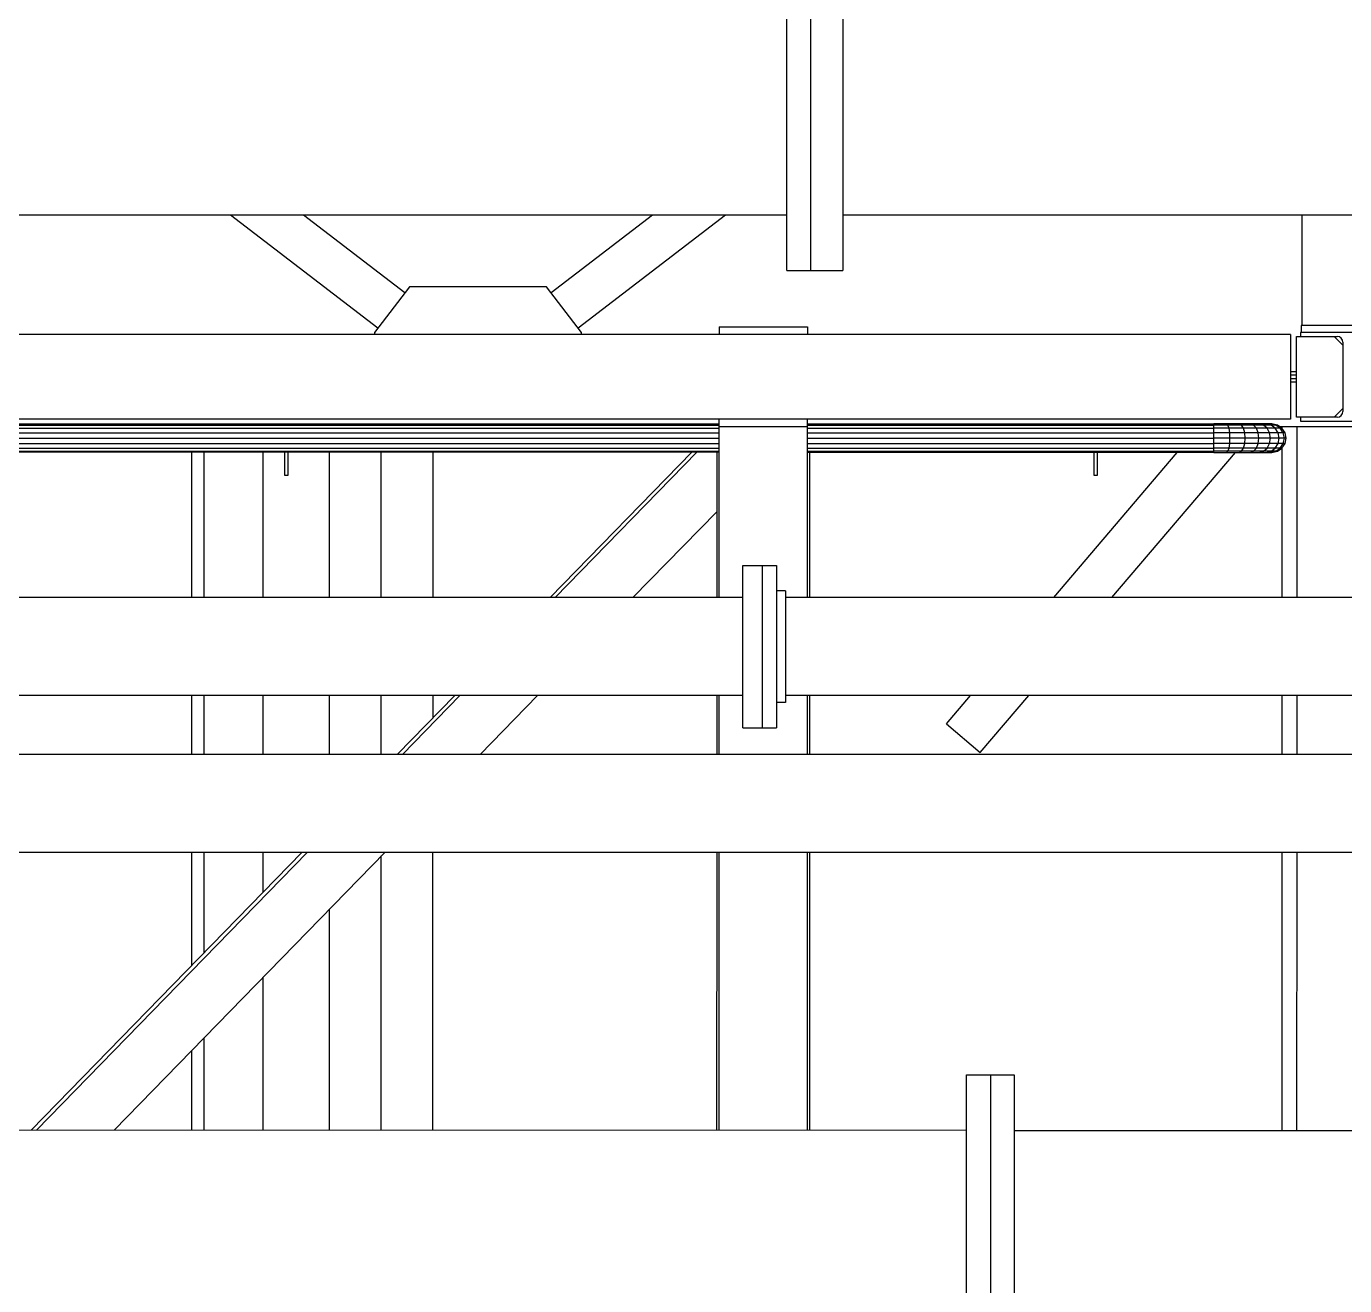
# Model space of a CAD drawing. Header units: metres. Extents: x 0 to 63075, y 0 to 44550.
# Drawn here: x 60283.6 to 60624.1, y 39767.9 to 40093.1 of the extents above; entities that cross this region are included whole.
import ezdxf

# ---------------------------------------------------------------- set-up
doc = ezdxf.new("R2010")
doc.units = ezdxf.units.M
doc.header["$LTSCALE"] = 75
for name, color, linetype in [('GSB', 7, 'Continuous'), ('ML6', 1, 'Continuous'), ('SDM', 7, 'Continuous'), ('SL1', 8, 'Continuous')]:
    doc.layers.add(name, color=color, linetype=linetype)
doc.styles.add('ROMANS', font='ROMANS.SHX')
doc.dimstyles.new('75___1-75', dxfattribs={"dimscale": 75, "dimtxt": 2.5, "dimasz": 2, "dimexe": 1.5, "dimexo": 1, "dimgap": 0.5, "dimtad": 1, "dimdec": 0, "dimzin": 12, "dimtxsty": 'ROMANS', "dimcen": 0, "dimclrd": 256, "dimclre": 256, "dimclrt": 3, "dimazin": 3, "dimtfac": 1, "dimtdec": 0, "dimtmove": 0, "dimatfit": 0, "dimfxl": 1, "dimlwd": -1, "dimlwe": -1, "dimarcsym": 0})

# ---------------------------------------------------------------- blocks, each defined once
blk = doc.blocks.new('A$C6bae614f')
at = {"layer": 'SL1'}
for p, q in [((416910.9, 41385.5), (416910.9, 42084)), ((416952.1, 41385.5), (416952.1, 42084)), ((417007.1, 42084), (417007.1, 41385.5)), ((416910.9, 41480.8), (414007.1, 41480.9)), ((416207.3, 41286.7), (415953.8, 41480.8)), ((416253.6, 41347.2), (416079.1, 41480.8)), ((416679.8, 41480.8), (416505.3, 41347.2)), ((416805.1, 41480.8), (416551.6, 41286.7)), ((419328.2, 41480.7), (417007.1, 41480.8)), ((417797.3, 41291.3), (417797.3, 41480.7)), ((416910.9, 41385.5), (417007.1, 41385.5)), ((416261.8, 41357.9), (416201.2, 41278.8)), ((416497.1, 41357.9), (416261.8, 41357.9)), ((416557.7, 41278.8), (416497.1, 41357.9)), ((417777.4, 41275.8), (410070.3, 41276.1)), ((416201.2, 41278.8), (416201.2, 41275.9)), ((416557.7, 41275.9), (416557.7, 41278.8)), ((416794.3, 41288.9), (416794.3, 41275.9)), ((416794.3, 41288.9), (416946.3, 41288.8)), ((416946.3, 41288.8), (416946.3, 41275.8)), ((417777.4, 41275.8), (417777.4, 41129.8)), ((417787.4, 41272.2), (417857.4, 41272.2)), ((417787.4, 41133.4), (417787.4, 41272.2)), ((417794.3, 41278.8), (417794.3, 41272.2)), ((417946.3, 41278.8), (417794.3, 41278.8)), ((417795.3, 41291.3), (417795.3, 41278.8)), ((417945.3, 41291.3), (417795.3, 41291.3)), ((417852.4, 41272.2), (417867.4, 41257.2)), ((417867.4, 41262.2), (417867.4, 41143.4)), ((417777.4, 41212.2), (417787.4, 41212.2)), ((417787.4, 41205.9), (417777.4, 41205.9)), ((417777.4, 41199.8), (417787.4, 41199.8)), ((417787.4, 41193.5), (417777.4, 41193.5)), ((417867.4, 41148.4), (417852.4, 41133.4)), ((417777.4, 41129.8), (410070.3, 41130.1)), ((413416.4, 41121.9), (416794.3, 41121.8)), ((413416.4, 41120), (416794.3, 41119.9)), ((413416.4, 41114.7), (416794.3, 41114.6)), ((416794.3, 40823), (416794.3, 41129.9)), ((416946.3, 41116.8), (416794.3, 41116.9)), ((416946.3, 40823), (416946.3, 41129.8)), ((416946.3, 41121.7), (417645.3, 41121.7)), ((416946.3, 41119.9), (417645.3, 41119.9)), ((416946.3, 41114.6), (417645.3, 41114.6)), ((417745.3, 41121.7), (417645.3, 41121.7)), ((417645.3, 41119.9), (417645.3, 41121.7)), ((417645.3, 41114.6), (417645.3, 41119.9)), ((417754.6, 41119.9), (417645.3, 41119.9)), ((417645.3, 41106.7), (417645.3, 41114.6)), ((417762.5, 41114.6), (417645.3, 41114.6)), ((417669.6, 41119.9), (417667.5, 41121.7)), ((417671.4, 41114.6), (417669.6, 41119.9)), ((417672.6, 41106.7), (417671.4, 41114.6)), ((417692.7, 41119.9), (417688.7, 41121.7)), ((417696.2, 41114.6), (417692.7, 41119.9)), ((417698.5, 41106.7), (417696.2, 41114.6)), ((417713.5, 41119.9), (417707.6, 41121.7)), ((417718.4, 41114.6), (417713.5, 41119.9)), ((417721.7, 41106.7), (417718.4, 41114.6)), ((417730.8, 41119.9), (417723.5, 41121.7)), ((417737, 41114.6), (417730.8, 41119.9)), ((417743.8, 41119.9), (417735.4, 41121.7)), ((417741.1, 41106.7), (417737, 41114.6)), ((417751.9, 41119.9), (417742.8, 41121.7)), ((417750.9, 41114.6), (417743.8, 41119.9)), ((417754.6, 41119.9), (417745.3, 41121.7)), ((417755.7, 41106.7), (417750.9, 41114.6)), ((417759.6, 41114.6), (417751.9, 41119.9)), ((417762.5, 41114.6), (417754.6, 41119.9)), ((417758.4, 41117.3), (417952.8, 41117.3)), ((417764.8, 41106.7), (417759.6, 41114.6)), ((417762, 41117.3), (417762, 41114.9)), ((417767.8, 41106.7), (417762.5, 41114.6)), ((417852.4, 41133.4), (417787.4, 41133.4)), ((417787.8, 41117.3), (417787.8, 40823)), ((417794.3, 41133.4), (417794.3, 41126.8)), ((417857.4, 41133.4), (417794.3, 41133.4)), ((417794.3, 41126.8), (417946.3, 41126.8)), ((417794.3, 41117.3), (417794.3, 41116.8)), ((417946.3, 41116.8), (417794.3, 41116.8)), ((413416.4, 41106.8), (416794.3, 41106.7)), ((413416.4, 41097.5), (416794.3, 41097.4)), ((416946.3, 41106.7), (417645.3, 41106.7)), ((416946.3, 41097.3), (417645.3, 41097.3)), ((417767.8, 41106.7), (417645.3, 41106.7)), ((417645.3, 41097.3), (417645.3, 41106.7)), ((417645.3, 41088), (417645.3, 41097.3)), ((417769.7, 41097.3), (417645.3, 41097.3)), ((417673, 41097.3), (417672.6, 41106.7)), ((417672.6, 41088), (417673, 41097.3)), ((417699.3, 41097.3), (417698.5, 41106.7)), ((417698.5, 41088), (417699.3, 41097.3)), ((417722.8, 41097.3), (417721.7, 41106.7)), ((417721.7, 41088), (417722.8, 41097.3)), ((417742.5, 41097.3), (417741.1, 41106.7)), ((417741.1, 41088), (417742.5, 41097.3)), ((417757.4, 41097.3), (417755.7, 41106.7)), ((417755.7, 41088), (417757.4, 41097.3)), ((417766.6, 41097.3), (417764.8, 41106.7)), ((417764.8, 41088), (417766.6, 41097.3)), ((417769.7, 41097.3), (417767.8, 41106.7)), ((417767.8, 41088), (417769.7, 41097.3)), ((413416.4, 41088.1), (416794.3, 41088)), ((413416.4, 41080.2), (416794.3, 41080.1)), ((413416.4, 41074.9), (416794.3, 41074.8)), ((416794.3, 41073), (413416.4, 41073.1)), ((415886.4, 41073), (415886.4, 40823.1)), ((415907.7, 41073), (415907.7, 40823.1)), ((416009.9, 40823.1), (416009.9, 41073)), ((416046.6, 41073), (416046.6, 41033.9)), ((416052.9, 41033.9), (416052.9, 41073)), ((416124.2, 40823.1), (416124.2, 41073)), ((416213.2, 40823), (416213.2, 41073)), ((416302.1, 40823), (416302.1, 41073)), ((416503.6, 40823), (416747.1, 41073)), ((416512.5, 40823), (416755.9, 41073)), ((416790.1, 41073), (416790.1, 40823)), ((416946.3, 41088), (417645.3, 41088)), ((416946.3, 41080.1), (417645.3, 41080.1)), ((416946.3, 41074.8), (417645.3, 41074.8)), ((417645.3, 41072.9), (416946.3, 41072.9)), ((416950.5, 40823), (416950.5, 41072.9)), ((417369.9, 40823), (417582.4, 41072.9)), ((417438.9, 41072.9), (417438.9, 41033.8)), ((417445.3, 41033.8), (417445.3, 41072.9)), ((417469.9, 40823), (417682.4, 41072.9)), ((417767.8, 41088), (417645.3, 41088)), ((417645.3, 41080.1), (417645.3, 41088)), ((417645.3, 41074.8), (417645.3, 41080.1)), ((417762.5, 41080.1), (417645.3, 41080.1)), ((417754.6, 41074.8), (417645.3, 41074.8)), ((417645.3, 41072.9), (417645.3, 41074.8)), ((417645.3, 41072.9), (417745.3, 41072.9)), ((417667.5, 41072.9), (417669.6, 41074.8)), ((417669.6, 41074.8), (417671.4, 41080.1)), ((417671.4, 41080.1), (417672.6, 41088)), ((417688.7, 41072.9), (417692.7, 41074.8)), ((417692.7, 41074.8), (417696.2, 41080.1)), ((417696.2, 41080.1), (417698.5, 41088)), ((417707.6, 41072.9), (417713.5, 41074.8)), ((417713.5, 41074.8), (417718.4, 41080.1)), ((417718.4, 41080.1), (417721.7, 41088)), ((417723.5, 41072.9), (417730.8, 41074.8)), ((417730.8, 41074.8), (417737, 41080.1)), ((417735.4, 41072.9), (417743.8, 41074.8)), ((417737, 41080.1), (417741.1, 41088)), ((417742.8, 41072.9), (417751.9, 41074.8)), ((417743.8, 41074.8), (417750.9, 41080.1)), ((417745.3, 41072.9), (417754.6, 41074.8)), ((417750.9, 41080.1), (417755.7, 41088)), ((417751.9, 41074.8), (417759.6, 41080.1)), ((417754.6, 41074.8), (417762.5, 41080.1)), ((417759.6, 41080.1), (417764.8, 41088)), ((417762, 41079.7), (417762, 40823)), ((417762.5, 41080.1), (417767.8, 41088)), ((416046.6, 41033.9), (416052.9, 41033.9)), ((417438.9, 41033.8), (417445.3, 41033.8)), ((416646, 40823), (416790.1, 40970.9)), ((416834.8, 40599.2), (416834.8, 40878.6)), ((416834.8, 40878.6), (416892.9, 40878.6)), ((416869.1, 40599.2), (416869.1, 40878.6)), ((416892.9, 40878.6), (416892.9, 40599.2)), ((416834.8, 40823), (413908.7, 40823.1)), ((416908.7, 40834.9), (416892.9, 40834.9)), ((416908.7, 40834.9), (416908.7, 40642.9)), ((418118.2, 40823), (416908.7, 40823)), ((416834.8, 40654.8), (413908.7, 40654.8)), ((415886.4, 40654.8), (415886.4, 40553.1)), ((415907.7, 40654.8), (415907.7, 40553.1)), ((416009.9, 40553.1), (416009.9, 40654.8)), ((416124.2, 40553.1), (416124.2, 40654.8)), ((416213.2, 40553), (416213.2, 40654.8)), ((416240.6, 40553), (416339.7, 40654.8)), ((416249.4, 40553), (416348.5, 40654.8)), ((416302.1, 40616.2), (416302.1, 40654.8)), ((416383, 40553), (416482.1, 40654.8)), ((416790.1, 40654.8), (416790.1, 40553)), ((416794.3, 40553), (416794.3, 40654.8)), ((416908.7, 40642.9), (416892.9, 40642.9)), ((418118.2, 40654.7), (416908.7, 40654.8)), ((416946.3, 40553), (416946.3, 40654.7)), ((416950.5, 40553), (416950.5, 40654.7)), ((417185.5, 40606.1), (417226.9, 40654.7)), ((417243.6, 40556.7), (417326.9, 40654.7)), ((417762, 40654.7), (417762, 40553)), ((417787.8, 40654.7), (417787.8, 40553)), ((416834.8, 40599.2), (416892.9, 40599.2)), ((417185.5, 40606.1), (417243.6, 40556.7)), ((418118.2, 40553), (415192.2, 40553.1)), ((418118.2, 40384.7), (415192.2, 40384.8)), ((415611.1, 39906.9), (416076.6, 40384.8)), ((415619.9, 39906.9), (416085.5, 40384.8)), ((415753.5, 39906.9), (416219, 40384.8)), ((415886.4, 40384.8), (415886.4, 40189.5)), ((415907.7, 40384.8), (415907.7, 40211.4)), ((416009.9, 40316.3), (416009.9, 40384.8)), ((416213.1, 39906.9), (416213.1, 40378.7)), ((416302, 39906.9), (416302, 40384.8)), ((416790.1, 40384.8), (416790, 39906.9)), ((416794.2, 39906.9), (416794.3, 40384.8)), ((416946.2, 39906.8), (416946.3, 40384.7)), ((416950.4, 39906.8), (416950.5, 40384.7)), ((417762, 40384.7), (417762, 39906.8)), ((417787.8, 40384.7), (417787.7, 39906.8)), ((416124.2, 39906.9), (416124.2, 40287.4)), ((416009.9, 39906.9), (416009.9, 40170.1)), ((415907.7, 40065.2), (415907.7, 39906.9)), ((415886.4, 40043.3), (415886.4, 39906.9)), ((417219.7, 39303.6), (417219.7, 40002.1)), ((417219.7, 40002.1), (417302, 40002.1)), ((417260.9, 40002.1), (417260.9, 39303.6)), ((417302, 40002.1), (417302, 39303.6)), ((417219.7, 39906.8), (415435.2, 39906.9)), ((417302, 39906.8), (418784.6, 39906.8))]:
    blk.add_line(p, q, dxfattribs=at)
for radius in [3000, 2990.5]:
    blk.add_circle((412870.4, 43653), radius, dxfattribs=at)
for centre, start, end in [((417857.4, 41262.2), 359.9981, 89.9981), ((417857.4, 41143.4), 269.9981, 359.9981)]:
    blk.add_arc(centre, 10, start, end, dxfattribs=at)
blk = doc.blocks.new('zw$15D4')
at = {"layer": 'ML6', "xscale": 0.2502808837766805, "yscale": 0.2502808837766805, "zscale": 0.2502808837766805}
blk.add_blockref('A$C6bae614f', (-85544.74, -3177.34), dxfattribs=at)

msp = doc.modelspace()

# ---------------------------------------------------------------- block references
at = {"layer": 'GSB', "xscale": 0.6000000000000068, "yscale": 0.6000000000000068, "zscale": 0.6000000000000068}
msp.add_blockref('zw$15D4', (49200, 35721.63), dxfattribs=at)

# ---------------------------------------------------------------- leaders
at = {"layer": 'SDM'}
msp.add_leader([(52766.71, 37891.88), (59453.13, 42438.72), (62243.43, 42438.72)], dimstyle='75___1-75', override={"dimtad": 0}, dxfattribs=at)

doc.saveas('drawing.dxf')
